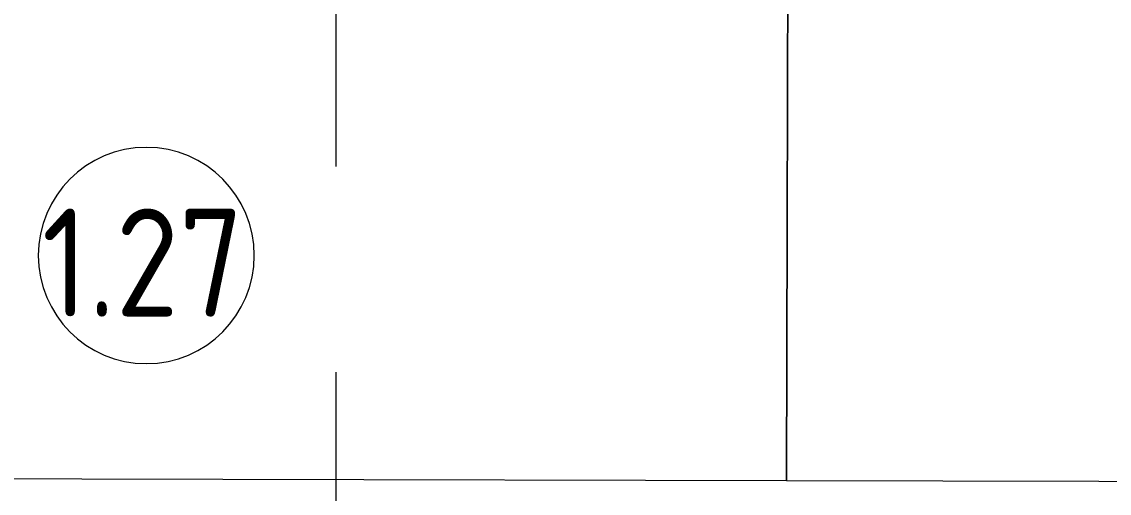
# Model space of a CAD drawing. Header units: millimetres. Extents: x -1113 to 415037, y -3642 to 28069.
# Drawn here: x 24519 to 29554, y 7795 to 9976 of the extents above; entities that cross this region are included whole.
import ezdxf

# ---------------------------------------------------------------- set-up
doc = ezdxf.new("R2010")
doc.units = ezdxf.units.MM
doc.linetypes.add('Осевая', pattern=[6350, 1270, -952.5, 3175, -952.5])
for name, color, linetype, lineweight in [('0) Стена 3.93м', 3, 'Continuous', 60), ('A-AREA-BNDY', 7, 'Continuous', 5), ('A-AREA-IDEN', 7, 'Continuous', 9), ('Оси-2', 7, 'Осевая', 9)]:
    doc.layers.add(name, color=color, linetype=linetype, lineweight=lineweight)
doc.styles.add('GOST Common', font='GOST Common.ttf', dxfattribs={"width": 0.9, "height": 500})

# ---------------------------------------------------------------- blocks, each defined once
blk = doc.blocks.new('Марка_Помещения - Номер-25198446-Объем проектирования 1 этажа')
at = {"layer": 'A-AREA-IDEN'}
for start, end in [(360, 180), (180, 360)]:
    blk.add_arc((0, 0), 2.5, start, end, dxfattribs=at)
blk = doc.blocks.new('1floor')
at = {"layer": 'Оси-2'}
blk.add_line((25910, 3093.7), (25910, 22398.1), dxfattribs=at)
at = {"layer": 'A-AREA-IDEN', "xscale": 199.9999999999999, "yscale": 199.9999999999999, "zscale": 199.9999999999999}
blk.add_blockref('Марка_Помещения - Номер-25198446-Объем проектирования 1 этажа', (25030.7, 9031.3), dxfattribs=at)
at = {"layer": 'A-AREA-IDEN', "insert": (24547, 9248.4), "char_height": 500, "width": 1212.151, "attachment_point": 1, "style": 'GOST Common'}
blk.add_mtext('1.27', dxfattribs=at)

msp = doc.modelspace()

# ---------------------------------------------------------------- linework, layer by layer
at = {"layer": 'A-AREA-BNDY', "flags": 128}
for points in [[(28087.4, 10813.1), (28066.4, 10813.1), (28059.5, 7854.6), (30229.5, 7849.5), (30229.4, 7811.5), (32729.4, 7805.7), (32729.5, 7843.7), (38538.5, 7830), (38544.9, 10588), (37994.9, 10589.3), (37996.2, 11131.3), (38276.2, 11130.7), (38303.9, 22912.6), (37674.4, 22914.1), (37531.9, 22914.4), (37044.9, 22915.6), (37044.9, 22916.6), (35244.9, 22920.8), (35244.9, 22919.8), (34757.9, 22920.9), (34615.4, 22921.3), (34285.9, 22922.1), (34264.2, 13678.1), (28094.2, 13692.6)], [(28059.5, 7854.6), (28066.4, 10812.6), (22595.5, 10825.5), (22597.8, 11825.5), (20259.8, 11830.9), (20257.5, 10851.9), (20236.5, 10842), (20229.5, 7873)]]:
    msp.add_lwpolyline(points, close=True, dxfattribs=at)

# ---------------------------------------------------------------- block references
at = {"layer": '0) Стена 3.93м'}
msp.add_blockref('1floor', (64.7, -136.1), dxfattribs=at)

doc.saveas('drawing.dxf')
